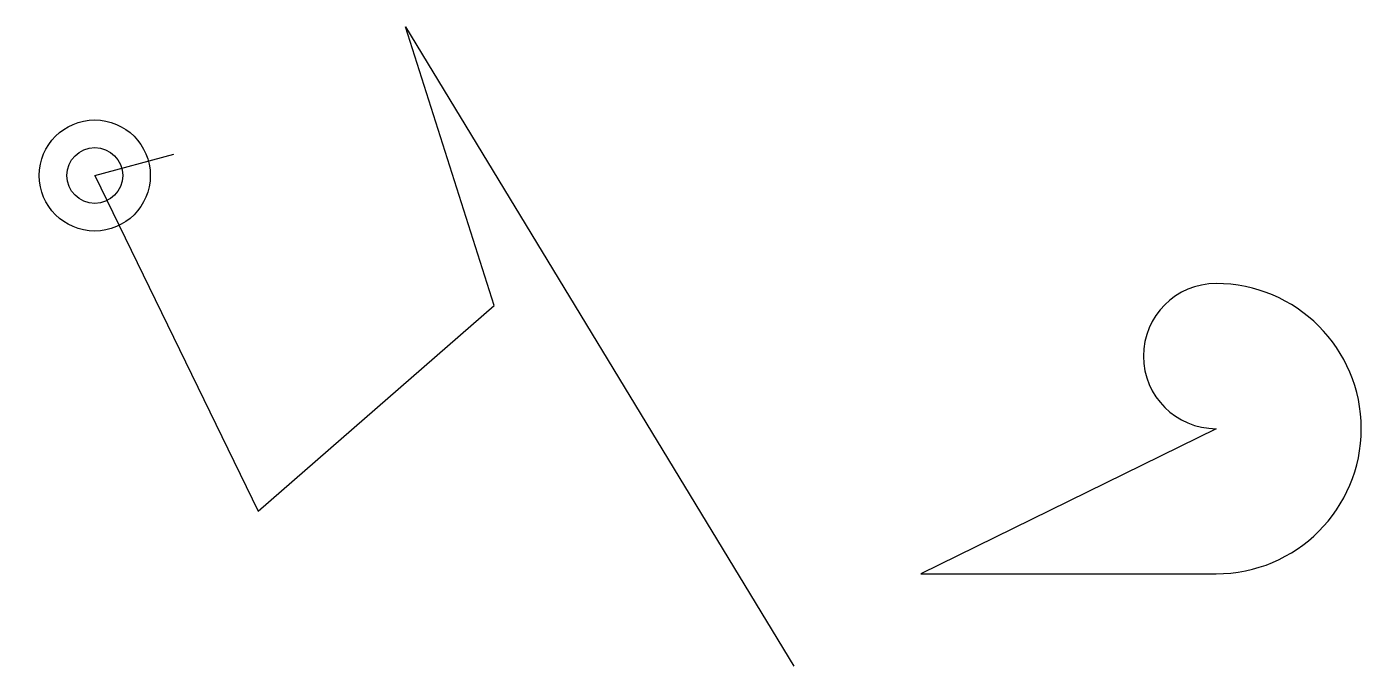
# Model space of a CAD drawing. Header units: millimetres. Extents: x -2551 to 3101, y 877 to 3586.
import ezdxf

# ---------------------------------------------------------------- set-up
doc = ezdxf.new("R2010")
doc.units = ezdxf.units.MM

# ---------------------------------------------------------------- blocks, each defined once
blk = doc.blocks.new('TEST')
blk.add_line((0, 0), (347.3, 0))
for radius in [235.2, 118.3]:
    blk.add_circle((0, 0), radius)

msp = doc.modelspace()

# ---------------------------------------------------------------- linework, layer by layer
msp.add_lwpolyline([(-2263, 2956), (-1571.5, 1534), (-571.3, 2405.9), (-947.2, 3586.5), (697.6, 876.6)])
msp.add_lwpolyline([(1234.8, 1268.4), (2485.8, 1268.4, 1), (2485.8, 2498.3, 1), (2485.8, 1883.3), (1234.8, 1268.4)], format="xyb")

# ---------------------------------------------------------------- block references
at = {"rotation": 15.08434928631818}
msp.add_blockref('TEST', (-2263, 2956), dxfattribs=at)

doc.saveas('drawing.dxf')
